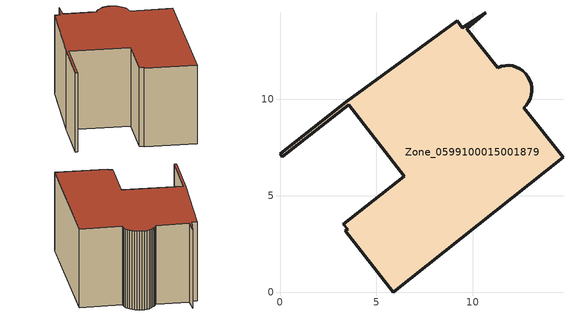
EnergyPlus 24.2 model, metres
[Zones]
Zone_0599100015001879
 floor ground (C_G): 0.12,7.04 0,7.2 3.43,9.89 9.18,14.07 9.44,13.72 10.66,14.5 9.69,13.66 11.29,11.65 11.47,11.72 11.67,11.76 11.87,11.76 12.06,11.74 12.25,11.68 12.43,11.59 12.59,11.48 12.74,11.34 12.86,11.18 12.95,11.01 13.01,10.82 13.05,10.62 13.05,10.43 13.03,10.23 12.97,10.04 12.88,9.86 12.76,9.7 12.62,9.56 14.67,7 5.88,0 3.39,3.18 3.51,3.28 3.27,3.54 6.44,6.03 3.56,9.73 z0.77
 wall outside (C_F): 14.67,7 12.62,9.56 12.76,9.7 12.88,9.86 12.97,10.04 13.03,10.23 13.05,10.43 13.05,10.62 13.01,10.82 12.95,11.01 12.86,11.18 12.74,11.34 12.59,11.48 12.43,11.59 12.25,11.68 12.06,11.74 11.87,11.76 11.67,11.76 11.47,11.72 11.29,11.65 9.69,13.66 10.66,14.5 9.44,13.72 9.18,14.07 3.43,9.89 0,7.2 0.12,7.04 3.56,9.73 6.44,6.03 3.27,3.54 3.51,3.28 3.39,3.18 5.88,0 14.67,7 z0.77:7.14
 roof outside (C_R): 9.44,13.72 9.18,14.07 3.43,9.89 0,7.2 0.12,7.04 3.56,9.73 6.44,6.03 3.27,3.54 3.51,3.28 3.39,3.18 5.88,0 14.67,7 12.62,9.56 12.76,9.7 12.88,9.86 12.97,10.04 13.03,10.23 13.05,10.43 13.05,10.62 13.01,10.82 12.95,11.01 12.86,11.18 12.74,11.34 12.59,11.48 12.43,11.59 12.25,11.68 12.06,11.74 11.87,11.76 11.67,11.76 11.47,11.72 11.29,11.65 9.69,13.66 10.66,14.5 z7.14
[BUILDING]
Pand.0599100015001879: North Axis=0; Terrain=City; Loads Convergence Tolerance Value=0.04; Temperature Convergence Tolerance Value=0.4; Solar Distribution=FullExterior; Maximum Number of Warmup Days=25; Minimum Number of Warmup Days=1
[Site:Location]
Rotterdam.The.Hague.AP_ZH_NLD Design_Conditions: Latitude=51.96; Longitude=4.45; Time Zone=1; Elevation=-4.5
[SITE:GROUNDTEMPERATURE:BUILDINGSURFACE]
18, 18, 18, 18, 18, 18, 18, 18, 18, 18, 18, 18
[MATERIAL] Thermal Absorptance=0.9; Solar Absorptance=0.7; Visible Absorptance=0.7
Name | Roughness | Thickness | Conductivity | Density | Specific Heat
G.TI.1975-1991 | MediumSmooth | 0.15 | 0.288461 | 540 | 1210
F.TI.1975-1991 | Rough | 0.3 | 0.230769 | 1920 | 840
R.TI.1975-1991 | MediumRough | 0.2 | 0.153846 | 1500 | 1000
[CONSTRUCTION]
C_G: G.TI.1975-1991
C_F: F.TI.1975-1991
C_R: R.TI.1975-1991
[ZONE]
Zone_0599100015001879: Type=1; Multiplier=1; Ceiling Height=Autocalculate; Volume=Autocalculate; Floor Area=autocalculate; Part of Total Floor Area=Yes
[ZONEINFILTRATION:DESIGNFLOWRATE]
Infil_Zone_0599100015001879: Zone or ZoneList or Space or SpaceList=Zone_0599100015001879; Schedule=AlwaysOn; Design Flow Rate Calculation Method=Flow/Area; Flow Rate per Floor Area=0.003; Constant Term Coefficient=1; Temperature Term Coefficient=0; Velocity Term Coefficient=0; Velocity Squared Term Coefficient=0
[HVACTEMPLATE:ZONE:IDEALLOADSAIRSYSTEM]
Zone_0599100015001879: Maximum Heating Supply Air Temperature=50; Minimum Cooling Supply Air Temperature=13; Maximum Heating Supply Air Humidity Ratio=0.0156; Minimum Cooling Supply Air Humidity Ratio=0.0077; Heating Limit=NoLimit; Cooling Limit=NoLimit; Dehumidification Control Type=ConstantSensibleHeatRatio; Cooling Sensible Heat Ratio=0.7; Dehumidification Setpoint=60; Humidification Control Type=None; Humidification Setpoint=30; Outdoor Air Method=None; Outdoor Air Flow Rate per Person=0.00944; Outdoor Air Flow Rate per Zone Floor Area=0; Outdoor Air Flow Rate per Zone=0; Demand Controlled Ventilation Type=None; Outdoor Air Economizer Type=NoEconomizer; Heat Recovery Type=None; Sensible Heat Recovery Effectiveness=0.7; Latent Heat Recovery Effectiveness=0.65
[ZONECONTROL:THERMOSTAT]
ThermostatControl_Zone_0599100015001879: Zone or ZoneList=Zone_0599100015001879; Control Type Schedule=DualSetpointControlType; Control 1=Thermostat_Zone_0599100015001879; Temperature Difference Between Cutout And Setpoint=0
[THERMOSTATSETPOINT:DUALSETPOINT]
Thermostat_Zone_0599100015001879: Heating Setpoint Temperature Schedule=HeatingSetpoint_Zone_0599100015001879; Cooling Setpoint Temperature Schedule=CoolingSetpoint_Zone_0599100015001879
[SCHEDULE:COMPACT]
HeatingSetpoint_Zone_0599100015001879: Through: 12/31, For: AllDays, Until: 24:00, 21
CoolingSetpoint_Zone_0599100015001879: Through: 12/31, For: AllDays, Until: 24:00, 24
DualSetpointControlType: Through: 12/31, For: AllDays, Until: 24:00, 4
AlwaysOn: Through: 12/31, For: AllDays, Until: 24:00, 1
